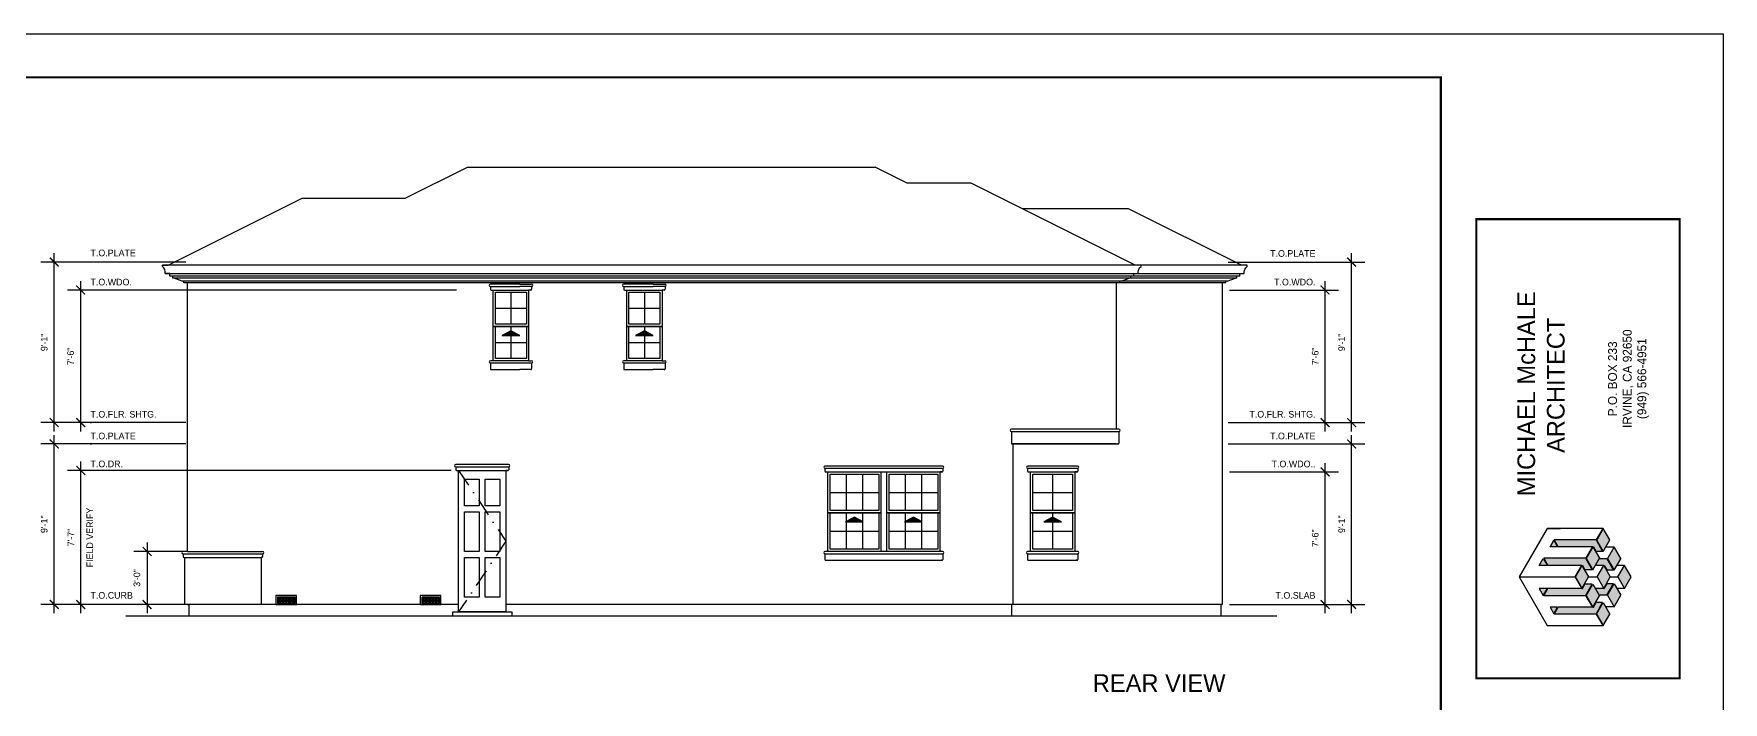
# Model space of a CAD drawing. Extents: x -1728 to 0, y -1152 to 0.
# Drawn here: x -1146 to 0, y -454 to 0 of the extents above; entities that cross this region are included whole.
import ezdxf
from ezdxf.enums import TextEntityAlignment as Align

# ---------------------------------------------------------------- set-up
doc = ezdxf.new("R2010")
doc.units = 0
doc.header["$LTSCALE"] = 48
doc.header["$MEASUREMENT"] = 0
doc.header["$PDMODE"] = 3
doc.header["$PDSIZE"] = -2
doc.linetypes.add('DASHDOT2', pattern=[0.5, 0.25, -0.125, 0, -0.125])
doc.layers.get('0').update_dxf_attribs({"linetype": 'CONTINUOUS'})
doc.layers.get('DEFPOINTS').update_dxf_attribs({"linetype": 'CONTINUOUS'})
for name, color, linetype in [('1EL-7', 7, 'CONTINUOUS'), ('A-DIMS', 3, 'CONTINUOUS'), ('A-ELEV-DR', 161, 'CONTINUOUS'), ('A-EXT ELEV', 7, 'CONTINUOUS'), ('A-EXT ELEV DR-WDO', 240, 'CONTINUOUS'), ('A-EXT ELEV TRIM', 42, 'CONTINUOUS'), ('A-SECT', 7, 'CONTINUOUS'), ('A-SYMTEXT', 2, 'CONTINUOUS'), ('A-TEXT', 3, 'CONTINUOUS'), ('EL-BASE', 1, 'CONTINUOUS'), ('TB-text', 3, 'CONTINUOUS'), ('TXT', 7, 'CONTINUOUS')]:
    doc.layers.add(name, color=color, linetype=linetype)
doc.layers.add('24X36TB', color=7, linetype='CONTINUOUS', lineweight=30)
doc.styles.get("Standard").update_dxf_attribs({"font": 'ERASMD.TTF', "height": 4.5})
doc.dimstyles.new('ARCHITECTURE', dxfattribs={"dimscale": 48, "dimtxt": 0.18, "dimasz": 0.125, "dimexe": 0.1875, "dimexo": 0.0625, "dimgap": 0.09375, "dimtad": 1, "dimdec": 4, "dimzin": 3, "dimdsep": 46, "dimlunit": 4, "dimtxsty": 'Standard', "dimblk1": 'ARCHTICK', "dimblk2": 'ARCHTICK', "dimsah": 1, "dimcen": 0.09375, "dimdle": 0.125, "dimclrd": 1, "dimclre": 1, "dimclrt": 3, "dimadec": 0, "dimazin": 0, "dimtfac": 1, "dimtdec": 4, "dimtofl": 0, "dimtmove": 2, "dimatfit": 3, "dimldrblk": 'ARCHTICK', "dimfxl": 1, "dimfrac": 2, "dimtolj": 1, "dimtzin": 0, "dimarcsym": 0})

# ---------------------------------------------------------------- blocks, each defined once
blk = doc.blocks.new('A$C2A811E11')
at = {"layer": 'TB-text'}
h = blk.add_hatch(color=256, dxfattribs=at)
h.paths.add_polyline_path([(-55.9, -198.9), (-56.4, -199.7), (-51.9, -207.5), (-47.4, -199.7), (-51.9, -191.9)])
h.paths.add_polyline_path([(-61.2, -208.2), (-61.4, -208.4), (-63.4, -211.8), (-63.5, -212.1), (-59, -219.9), (-54.5, -212.1), (-59, -204.3)])
h.paths.add_polyline_path([(-66.4, -217), (-70.9, -224.8), (-66.4, -232.6), (-61.9, -224.8)])
h.paths.add_polyline_path([(-59, -229.8), (-63.5, -237.6), (-59, -245.4), (-54.5, -237.6)])
h.paths.add_polyline_path([(-56.4, -250), (-51.9, -257.7), (-47.4, -250), (-51.9, -242.2)])
h.paths.add_polyline_path([(-49, -237.2), (-44.5, -245), (-40, -237.2), (-44.5, -229.4)])
h.paths.add_polyline_path([(-41.9, -224.8), (-37.4, -232.6), (-32.9, -224.8), (-37.4, -217)])
h.paths.add_polyline_path([(-49, -212.5), (-44.5, -220.3), (-40, -212.5), (-44.5, -204.7)])
h.paths.add_polyline_path([(-49.3, -229.4), (-51.2, -232.6), (-51.6, -232.6), (-57.4, -232.6), (-54.7, -237.2), (-49.4, -237.2), (-44.9, -229.4)])
h.paths.add_polyline_path([(-49.4, -212.5), (-54.7, -212.5), (-57.4, -217), (-51.6, -217), (-51.2, -217), (-49.3, -220.3), (-44.9, -220.3)])
h.paths.add_polyline_path([(-85.2, -199.7), (-82.5, -204.3), (-59, -204.3), (-58.6, -204.3), (-56.7, -207.5), (-52.3, -207.5), (-56.8, -199.7)])
h.paths.add_polyline_path([(-88, -204.3), (-82.9, -204.3), (-85.5, -199.9)])
h.paths.add_polyline_path([(-92.3, -212.1), (-89.4, -217), (-66.4, -217), (-66, -217), (-64.3, -219.9), (-59.4, -219.9), (-63.9, -212.1)])
h.paths.add_polyline_path([(-92.6, -212.2), (-95.4, -217), (-89.8, -217)])
h.paths.add_polyline_path([(-89.4, -232.6), (-92.3, -237.6), (-63.9, -237.6), (-59.4, -229.8), (-64.3, -229.8), (-66, -232.6), (-66.4, -232.6)])
h.paths.add_polyline_path([(-95.4, -232.6), (-92.6, -237.4), (-89.8, -232.6)])
h.paths.add_polyline_path([(-82.5, -245.4), (-85.2, -250), (-56.8, -250), (-52.3, -242.2), (-56.7, -242.2), (-58.6, -245.4), (-59, -245.4)])
h.paths.add_polyline_path([(-88, -245.4), (-85.5, -249.8), (-82.9, -245.4)])
blk.add_hatch(color=256, dxfattribs=at).paths.add_polyline_path([(-56.1, -224.8), (-51.6, -232.6), (-47.1, -224.8), (-51.6, -217)])
for p, q in [((-89.9, -191.9), (-108.9, -224.8)), ((-51.9, -191.9), (-89.9, -191.9)), ((-89.9, -191.9), (-80.9, -191.9)), ((-89.9, -191.9), (-80.9, -191.9)), ((-51.9, -191.9), (-56.4, -199.7)), ((-51.9, -191.9), (-56.4, -199.7)), ((-51.9, -191.9), (-56.4, -199.7)), ((-51.9, -191.9), (-56.4, -199.7)), ((-51.9, -191.9), (-56.4, -199.7)), ((-51.9, -191.9), (-56.4, -199.7)), ((-56.4, -199.7), (-51.9, -191.9)), ((-56.4, -199.7), (-51.9, -191.9)), ((-51.9, -191.9), (-56.4, -199.7)), ((-51.9, -191.9), (-56.4, -199.7)), ((-51.9, -191.9), (-56.4, -199.7)), ((-51.9, -191.9), (-56.4, -199.7)), ((-51.9, -191.9), (-55.9, -198.9)), ((-51.9, -191.9), (-55.9, -198.9)), ((-51.9, -191.9), (-55.9, -198.9)), ((-51.9, -191.9), (-55.9, -198.9)), ((-51.9, -191.9), (-55.9, -198.9)), ((-51.9, -191.9), (-55.9, -198.9)), ((-47.4, -199.7), (-51.9, -191.9)), ((-47.4, -199.7), (-51.9, -191.9)), ((-85.5, -199.9), (-88, -204.3)), ((-88, -204.3), (-85.5, -199.9)), ((-82.9, -204.3), (-88, -204.3)), ((-82.9, -204.3), (-88, -204.3)), ((-85.5, -199.9), (-82.9, -204.3)), ((-85.5, -199.9), (-85.5, -199.9)), ((-56.8, -199.7), (-85.2, -199.7)), ((-56.8, -199.7), (-85.2, -199.7)), ((-85.2, -199.7), (-82.5, -204.3)), ((-59, -204.3), (-82.5, -204.3)), ((-59, -204.3), (-82.5, -204.3)), ((-63.5, -212.1), (-59, -204.3)), ((-59, -204.3), (-63.5, -212.1)), ((-59, -204.3), (-63.5, -212.1)), ((-59, -204.3), (-63.5, -212.1)), ((-59, -204.3), (-63.5, -212.1)), ((-59, -204.3), (-63.5, -212.1)), ((-59, -204.3), (-63.5, -212.1)), ((-63.5, -212.1), (-59, -204.3)), ((-62.4, -210.1), (-60.1, -206.2)), ((-62.4, -210.1), (-60.1, -206.2)), ((-62.4, -210.1), (-60.1, -206.2)), ((-62.4, -210.1), (-60.1, -206.2)), ((-61.4, -208.4), (-59.4, -204.9)), ((-61.4, -208.4), (-59.4, -204.9)), ((-61.4, -208.4), (-59.4, -204.9)), ((-61.4, -208.4), (-59.4, -204.9)), ((-61.4, -208.4), (-59.4, -204.9)), ((-61.4, -208.4), (-59.4, -204.9)), ((-61.2, -208.2), (-59, -204.3)), ((-61.2, -208.2), (-59, -204.3)), ((-61.2, -208.2), (-59, -204.3)), ((-61.2, -208.2), (-59, -204.3)), ((-59, -204.3), (-54.5, -212.1)), ((-59, -204.3), (-54.5, -212.1)), ((-59, -204.3), (-58.6, -204.3)), ((-58.6, -204.3), (-56.7, -207.5)), ((-56.8, -199.7), (-52.3, -207.5)), ((-56.4, -199.7), (-51.9, -207.5)), ((-56.4, -199.7), (-51.9, -207.5)), ((-51.9, -207.5), (-47.4, -199.7)), ((-51.9, -207.5), (-47.4, -199.7)), ((-44.5, -204.7), (-50.2, -204.7)), ((-44.5, -204.7), (-50.2, -204.7)), ((-49, -212.5), (-44.5, -204.7)), ((-49, -212.5), (-44.5, -204.7)), ((-40, -212.5), (-44.5, -204.7)), ((-44.5, -204.7), (-40, -212.5)), ((-40, -212.5), (-44.5, -204.7)), ((-95.4, -217), (-92.6, -212.2)), ((-89.8, -217), (-95.4, -217)), ((-89.8, -217), (-95.4, -217)), ((-92.6, -212.2), (-89.8, -217)), ((-92.3, -212.1), (-89.4, -217)), ((-63.9, -212.1), (-92.3, -212.1)), ((-63.9, -212.1), (-92.3, -212.1)), ((-66.4, -217), (-89.4, -217)), ((-66.4, -217), (-89.4, -217)), ((-70.9, -224.8), (-66.4, -217)), ((-70.9, -224.8), (-66.4, -217)), ((-66.4, -217), (-70.9, -224.8)), ((-66.4, -217), (-70.9, -224.8)), ((-66.4, -217), (-70.9, -224.8)), ((-66.4, -217), (-70.9, -224.8)), ((-66.4, -217), (-70.9, -224.8)), ((-66.4, -217), (-70.9, -224.8)), ((-70.9, -224.8), (-66.4, -217)), ((-70.9, -224.8), (-66.4, -217)), ((-66.4, -217), (-61.9, -224.8)), ((-66.4, -217), (-61.9, -224.8)), ((-66.4, -217), (-66, -217)), ((-66, -217), (-64.3, -219.9)), ((-63.9, -212.1), (-59.4, -219.9)), ((-61.2, -208.2), (-63.5, -212.1)), ((-61.2, -208.2), (-63.5, -212.1)), ((-61.2, -208.2), (-63.5, -212.1)), ((-61.2, -208.2), (-63.5, -212.1)), ((-63.5, -212.1), (-59, -219.9)), ((-63.5, -212.1), (-59, -219.9)), ((-61.4, -208.4), (-63.4, -211.8)), ((-61.4, -208.4), (-63.4, -211.8)), ((-61.4, -208.4), (-63.4, -211.8)), ((-61.4, -208.4), (-63.4, -211.8)), ((-61.4, -208.4), (-63.4, -211.8)), ((-61.4, -208.4), (-63.4, -211.8)), ((-59, -219.9), (-54.5, -212.1)), ((-59, -219.9), (-54.5, -212.1)), ((-51.6, -217), (-57.4, -217)), ((-51.6, -217), (-57.4, -217)), ((-52.3, -207.5), (-56.7, -207.5)), ((-52.3, -207.5), (-56.7, -207.5)), ((-56.1, -224.8), (-51.6, -217)), ((-56.1, -224.8), (-51.6, -217)), ((-49.4, -212.5), (-54.7, -212.5)), ((-49.4, -212.5), (-54.7, -212.5)), ((-51.6, -217), (-47.1, -224.8)), ((-51.6, -217), (-47.1, -224.8)), ((-51.6, -217), (-51.2, -217)), ((-51.2, -217), (-49.3, -220.3)), ((-49.4, -212.5), (-44.9, -220.3)), ((-49, -212.5), (-44.5, -220.3)), ((-49, -212.5), (-44.5, -220.3)), ((-44.5, -220.3), (-40, -212.5)), ((-44.5, -220.3), (-40, -212.5)), ((-37.4, -217), (-42.6, -217)), ((-37.4, -217), (-42.6, -217)), ((-41.9, -224.8), (-37.4, -217)), ((-41.9, -224.8), (-37.4, -217)), ((-32.9, -224.8), (-37.4, -217)), ((-32.9, -224.8), (-37.4, -217)), ((-108.9, -224.8), (-70.9, -224.8)), ((-108.9, -224.8), (-70.9, -224.8)), ((-108.9, -224.8), (-70.9, -224.8)), ((-108.9, -224.8), (-70.9, -224.8)), ((-108.9, -224.8), (-70.9, -224.8)), ((-108.9, -224.8), (-70.9, -224.8)), ((-108.9, -224.8), (-70.9, -224.8)), ((-108.9, -224.8), (-70.9, -224.8)), ((-108.9, -224.8), (-89.9, -257.7)), ((-108.9, -224.8), (-99.9, -224.8)), ((-108.9, -224.8), (-99.9, -224.8)), ((-70.9, -224.8), (-66.9, -217.9)), ((-70.9, -224.8), (-66.9, -217.9)), ((-70.9, -224.8), (-66.9, -217.9)), ((-70.9, -224.8), (-66.9, -217.9)), ((-70.9, -224.8), (-66.9, -217.9)), ((-70.9, -224.8), (-66.9, -217.9)), ((-70.9, -224.8), (-66.9, -217.9)), ((-70.9, -224.8), (-66.9, -217.9)), ((-70.9, -224.8), (-66.9, -231.8)), ((-70.9, -224.8), (-66.4, -232.6)), ((-70.9, -224.8), (-66.9, -231.8)), ((-70.9, -224.8), (-66.9, -231.8)), ((-70.9, -224.8), (-66.4, -232.6)), ((-70.9, -224.8), (-66.9, -231.8)), ((-66.4, -232.6), (-70.9, -224.8)), ((-66.4, -232.6), (-70.9, -224.8)), ((-66.4, -232.6), (-61.9, -224.8)), ((-59.4, -219.9), (-64.3, -219.9)), ((-59.4, -219.9), (-64.3, -219.9)), ((-61.9, -224.8), (-56.1, -224.8)), ((-61.9, -224.8), (-56.1, -224.8)), ((-56.1, -224.8), (-51.6, -232.6)), ((-51.6, -232.6), (-47.1, -224.8)), ((-44.9, -220.3), (-49.3, -220.3)), ((-44.9, -220.3), (-49.3, -220.3)), ((-47.1, -224.8), (-41.9, -224.8)), ((-47.1, -224.8), (-41.9, -224.8)), ((-41.9, -224.8), (-37.4, -232.6)), ((-37.4, -232.6), (-32.9, -224.8)), ((-95.4, -232.6), (-92.6, -237.4)), ((-89.8, -232.6), (-95.4, -232.6)), ((-92.6, -237.4), (-89.8, -232.6)), ((-92.3, -237.6), (-89.4, -232.6)), ((-63.9, -237.6), (-92.3, -237.6)), ((-66.4, -232.6), (-89.4, -232.6)), ((-66.4, -232.6), (-66, -232.6)), ((-66, -232.6), (-64.3, -229.8)), ((-59.4, -229.8), (-64.3, -229.8)), ((-59.4, -229.8), (-64.3, -229.8)), ((-63.9, -237.6), (-59.4, -229.8)), ((-63.5, -237.6), (-59, -229.8)), ((-63.5, -237.6), (-59, -245.4)), ((-59, -245.4), (-63.5, -237.6)), ((-59, -245.4), (-63.5, -237.6)), ((-61.2, -241.5), (-63.5, -237.6)), ((-61.2, -241.5), (-63.5, -237.6)), ((-61.4, -241.3), (-63.4, -237.8)), ((-61.4, -241.3), (-63.4, -237.8)), ((-62.4, -239.6), (-60.1, -243.5)), ((-62.4, -239.6), (-60.1, -243.5)), ((-59, -229.8), (-54.5, -237.6)), ((-59, -245.4), (-54.5, -237.6)), ((-51.6, -232.6), (-57.4, -232.6)), ((-49.4, -237.2), (-54.7, -237.2)), ((-51.6, -232.6), (-51.2, -232.6)), ((-51.2, -232.6), (-49.3, -229.4)), ((-49.4, -237.2), (-44.9, -229.4)), ((-44.9, -229.4), (-49.3, -229.4)), ((-44.9, -229.4), (-49.3, -229.4)), ((-49, -237.2), (-44.5, -229.4)), ((-49, -237.2), (-44.5, -245)), ((-44.5, -229.4), (-40, -237.2)), ((-44.5, -245), (-40, -237.2)), ((-37.4, -232.6), (-42.6, -232.6)), ((-82.9, -245.4), (-88, -245.4)), ((-88, -245.4), (-85.5, -249.8)), ((-85.5, -249.8), (-82.9, -245.4)), ((-85.5, -249.8), (-85.5, -249.8)), ((-85.2, -250), (-82.5, -245.4)), ((-56.8, -250), (-85.2, -250)), ((-59, -245.4), (-82.5, -245.4)), ((-61.4, -241.3), (-59.4, -244.8)), ((-61.4, -241.3), (-59.4, -244.8)), ((-61.2, -241.5), (-59, -245.4)), ((-61.2, -241.5), (-59, -245.4)), ((-59, -245.4), (-58.6, -245.4)), ((-58.6, -245.4), (-56.7, -242.2)), ((-56.8, -250), (-52.3, -242.2)), ((-52.3, -242.2), (-56.7, -242.2)), ((-56.4, -250), (-51.9, -242.2)), ((-51.9, -257.7), (-56.4, -250)), ((-51.9, -257.7), (-56.4, -250)), ((-51.9, -257.7), (-56.4, -250)), ((-51.9, -257.7), (-56.4, -250)), ((-56.4, -250), (-51.9, -257.7)), ((-51.9, -257.7), (-55.9, -250.8)), ((-51.9, -257.7), (-55.9, -250.8)), ((-51.9, -242.2), (-47.4, -250)), ((-51.9, -257.7), (-47.4, -250)), ((-44.5, -245), (-50.2, -245)), ((-89.9, -257.7), (-51.9, -257.7)), ((-89.9, -257.7), (-80.9, -257.7))]:
    blk.add_line(p, q, dxfattribs=at)
for s, p in [('MICHAEL McHALE ', (-98.1, -170)), ('ARCHITECT', (-78.1, -140.6))]:
    blk.add_text(s, height=12, rotation=90, dxfattribs=at).set_placement(p)
for s, p in [('IRVINE, CA 92650', (-32.6, -90.2)), ('P.O. BOX 233', (-42.6, -90.3)), ('(949) 566-4951', (-22.7, -90.2))]:
    blk.add_text(s, height=6, rotation=90, dxfattribs=at).set_placement(p, align=Align.CENTER)
blk = doc.blocks.new('A$C06A91398')
at = {"layer": '24X36TB'}
blk.add_lwpolyline([(-1115.9, 1085.1), (612.1, 1085.1), (612.1, -66.9), (-1115.9, -66.9)], close=True, dxfattribs=at)
at = {"layer": '24X36TB', "const_width": 1.5}
for points in [[(420.6, -37.4), (420.6, 1055.6), (-1055.9, 1055.6), (-1055.9, -37.4)], [(444.6, 647.5), (444.6, 959.3), (582.6, 959.3), (582.6, 647.5)]]:
    blk.add_lwpolyline(points, close=True, dxfattribs=at)
blk = doc.blocks.new('A$C40F502B1')
at = {"layer": 'TXT'}
for p, q in [((0, 6), (-14, 6)), ((-14, 6), (-14, 0)), ((-14, 0), (0, 0)), ((-13, 5), (-13, 1)), ((-1, 5), (-13, 5)), ((-1, 4), (-13, 4)), ((-1, 3), (-13, 3)), ((-1, 2), (-13, 2)), ((-13, 1), (-1, 1)), ((-12, 5), (-12, 1)), ((-11, 5), (-11, 1)), ((-10, 5), (-10, 1)), ((-9, 5), (-9, 1)), ((-8, 5), (-8, 1)), ((-7, 5), (-7, 1)), ((-6, 5), (-6, 1)), ((-5, 5), (-5, 1)), ((-4, 5), (-4, 1)), ((-3, 5), (-3, 1)), ((-2, 5), (-2, 1)), ((-1, 1), (-1, 5)), ((0, 0), (0, 6))]:
    blk.add_line(p, q, dxfattribs=at)
blk = doc.blocks.new('A$C31BB2E8A')
at = {"layer": 'A-EXT ELEV DR-WDO'}
for points in [[(-32, 96), (0, 96), (0, 0), (-32, 0)], [(-28, 90), (-18, 90), (-18, 72), (-28, 72)], [(-14, 90), (-4, 90), (-4, 72), (-14, 72)], [(-28, 68), (-18, 68), (-18, 41), (-28, 41)], [(-14, 68), (-4, 68), (-4, 41), (-14, 41)], [(-28, 37), (-18, 37), (-18, 10), (-28, 10)], [(-14, 37), (-4, 37), (-4, 10), (-14, 10)]]:
    blk.add_lwpolyline(points, close=True, dxfattribs=at)
blk = doc.blocks.new('_ARCHTICK')
at = {"color": 0, "linetype": 'ByBlock', "const_width": 0.15}
blk.add_lwpolyline([(-0.5, -0.5), (0.5, 0.5)], dxfattribs=at)
blk = doc.blocks.new('*D13')
at = {"layer": 'A-DIMS', "color": 1, "lineweight": -2, "transparency": 16777216}
for p, q in [((-1044.9, -351.5), (-1078.3, -351.5)), ((-1069.3, -345.5), (-1069.3, -393.5)), ((-1046.9, -387.5), (-1078.3, -387.5))]:
    blk.add_line(p, q, dxfattribs=at)
at = {"layer": 'DEFPOINTS', "color": 0, "transparency": 16777216}
for p in [(-1041.9, -351.5), (-1069.3, -387.5), (-1043.9, -387.5)]:
    blk.add_point(p, dxfattribs=at)
at = {"layer": 'A-DIMS', "color": 1, "lineweight": -2, "transparency": 16777216, "xscale": 6, "yscale": 6, "zscale": 6}
for p, rotation in [((-1069.3, -351.5), 90), ((-1069.3, -387.5), 270)]:
    blk.add_blockref('_ARCHTICK', p, dxfattribs=dict(at, rotation=rotation))
at = {"layer": 'A-DIMS', "color": 3, "transparency": 16777216, "insert": (-1076.2, -369.5), "char_height": 4.5, "attachment_point": 5, "rotation": 90}
blk.add_mtext('\\A1;3\'-0"', dxfattribs=at)
blk = doc.blocks.new('*D46')
at = {"layer": 'A-DIMS', "color": 1, "lineweight": -2}
for p, q in [((-252.1, -393.5), (-252.1, -272.5)), ((-335.8, -278.5), (-243.1, -278.5)), ((-334.9, -387.5), (-243.1, -387.5))]:
    blk.add_line(p, q, dxfattribs=at)
at = {"layer": 'DEFPOINTS', "color": 0}
for p in [(-338.8, -278.5), (-252.1, -278.5), (-337.9, -387.5)]:
    blk.add_point(p, dxfattribs=at)
at = {"layer": 'A-DIMS', "color": 1, "lineweight": -2, "xscale": 6, "yscale": 6, "zscale": 6}
for p, rotation in [((-252.1, -278.5), 90), ((-252.1, -387.5), 270)]:
    blk.add_blockref('_ARCHTICK', p, dxfattribs=dict(at, rotation=rotation))
at = {"layer": 'A-DIMS', "color": 3, "insert": (-258.8, -333), "char_height": 4.5, "attachment_point": 5, "rotation": 90}
blk.add_mtext('\\A1;9\'-1"', dxfattribs=at)
blk = doc.blocks.new('*D47')
at = {"layer": 'A-DIMS', "color": 1, "lineweight": -2}
for p, q in [((-252.1, -270), (-252.1, -149)), ((-335.8, -155), (-243.1, -155)), ((-335.8, -264), (-243.1, -264))]:
    blk.add_line(p, q, dxfattribs=at)
at = {"layer": 'DEFPOINTS', "color": 0}
for p in [(-338.8, -155), (-252.1, -155), (-338.8, -264)]:
    blk.add_point(p, dxfattribs=at)
at = {"layer": 'A-DIMS', "color": 1, "lineweight": -2, "xscale": 6, "yscale": 6, "zscale": 6}
for p, rotation in [((-252.1, -155), 90), ((-252.1, -264), 270)]:
    blk.add_blockref('_ARCHTICK', p, dxfattribs=dict(at, rotation=rotation))
at = {"layer": 'A-DIMS', "color": 3, "insert": (-258.8, -209.5), "char_height": 4.5, "attachment_point": 5, "rotation": 90}
blk.add_mtext('\\A1;9\'-1"', dxfattribs=at)
blk = doc.blocks.new('*D48')
at = {"layer": 'A-DIMS', "color": 1, "lineweight": -2}
for p, q in [((-334.9, -297.5), (-261.1, -297.5)), ((-270.1, -393.5), (-270.1, -291.5)), ((-334.9, -387.5), (-261.1, -387.5))]:
    blk.add_line(p, q, dxfattribs=at)
at = {"layer": 'DEFPOINTS', "color": 0}
for p in [(-337.9, -297.5), (-270.1, -297.5), (-337.9, -387.5)]:
    blk.add_point(p, dxfattribs=at)
at = {"layer": 'A-DIMS', "color": 1, "lineweight": -2, "xscale": 6, "yscale": 6, "zscale": 6}
for p, rotation in [((-270.1, -297.5), 90), ((-270.1, -387.5), 270)]:
    blk.add_blockref('_ARCHTICK', p, dxfattribs=dict(at, rotation=rotation))
at = {"layer": 'A-DIMS', "color": 3, "insert": (-276.8, -342.5), "char_height": 4.5, "attachment_point": 5, "rotation": 90}
blk.add_mtext('\\A1;7\'-6"', dxfattribs=at)
blk = doc.blocks.new('*D49')
at = {"layer": 'A-DIMS', "color": 1, "lineweight": -2}
for p, q in [((-270.1, -270), (-270.1, -168)), ((-334.9, -174), (-261.1, -174)), ((-334.9, -264), (-261.1, -264))]:
    blk.add_line(p, q, dxfattribs=at)
at = {"layer": 'DEFPOINTS', "color": 0}
for p in [(-337.9, -174), (-270.1, -174), (-337.9, -264)]:
    blk.add_point(p, dxfattribs=at)
at = {"layer": 'A-DIMS', "color": 1, "lineweight": -2, "xscale": 6, "yscale": 6, "zscale": 6}
for p, rotation in [((-270.1, -174), 90), ((-270.1, -264), 270)]:
    blk.add_blockref('_ARCHTICK', p, dxfattribs=dict(at, rotation=rotation))
at = {"layer": 'A-DIMS', "color": 3, "insert": (-276.8, -219), "char_height": 4.5, "attachment_point": 5, "rotation": 90}
blk.add_mtext('\\A1;7\'-6"', dxfattribs=at)
blk = doc.blocks.new('*D61')
at = {"layer": 'A-DIMS', "color": 1, "lineweight": -2}
for p, q in [((-1132.3, -393.5), (-1132.3, -272.5)), ((-1042.9, -278.5), (-1141.3, -278.5)), ((-1042.9, -387.5), (-1141.3, -387.5))]:
    blk.add_line(p, q, dxfattribs=at)
at = {"layer": 'DEFPOINTS', "color": 0}
for p in [(-1132.3, -278.5), (-1039.9, -278.5), (-1039.9, -387.5)]:
    blk.add_point(p, dxfattribs=at)
at = {"layer": 'A-DIMS', "color": 1, "lineweight": -2, "xscale": 6, "yscale": 6, "zscale": 6}
for p, rotation in [((-1132.3, -278.5), 90), ((-1132.3, -387.5), 270)]:
    blk.add_blockref('_ARCHTICK', p, dxfattribs=dict(at, rotation=rotation))
at = {"layer": 'A-DIMS', "color": 3, "insert": (-1139.1, -333), "char_height": 4.5, "attachment_point": 5, "rotation": 90}
blk.add_mtext('\\A1;9\'-1"', dxfattribs=at)
blk = doc.blocks.new('*D62')
at = {"layer": 'A-DIMS', "color": 1, "lineweight": -2}
for p, q in [((-1132.3, -270), (-1132.3, -149)), ((-1042.9, -155), (-1141.3, -155)), ((-1042.9, -264), (-1141.3, -264))]:
    blk.add_line(p, q, dxfattribs=at)
at = {"layer": 'DEFPOINTS', "color": 0}
for p in [(-1132.3, -155), (-1039.9, -155), (-1039.9, -264)]:
    blk.add_point(p, dxfattribs=at)
at = {"layer": 'A-DIMS', "color": 1, "lineweight": -2, "xscale": 6, "yscale": 6, "zscale": 6}
for p, rotation in [((-1132.3, -155), 90), ((-1132.3, -264), 270)]:
    blk.add_blockref('_ARCHTICK', p, dxfattribs=dict(at, rotation=rotation))
at = {"layer": 'A-DIMS', "color": 3, "insert": (-1139.1, -209.5), "char_height": 4.5, "attachment_point": 5, "rotation": 90}
blk.add_mtext('\\A1;9\'-1"', dxfattribs=at)
blk = doc.blocks.new('*D63')
at = {"layer": 'A-DIMS', "color": 1, "lineweight": -2}
for p, q in [((-862.9, -296.5), (-1123.3, -296.5)), ((-1114.3, -393.5), (-1114.3, -290.5)), ((-1042.9, -387.5), (-1123.3, -387.5))]:
    blk.add_line(p, q, dxfattribs=at)
at = {"layer": 'DEFPOINTS', "color": 0}
for p in [(-1114.3, -296.5), (-859.9, -296.5), (-1039.9, -387.5)]:
    blk.add_point(p, dxfattribs=at)
at = {"layer": 'A-DIMS', "color": 1, "lineweight": -2, "xscale": 6, "yscale": 6, "zscale": 6}
for p, rotation in [((-1114.3, -296.5), 90), ((-1114.3, -387.5), 270)]:
    blk.add_blockref('_ARCHTICK', p, dxfattribs=dict(at, rotation=rotation))
at = {"layer": 'A-DIMS', "color": 3, "insert": (-1121, -342), "char_height": 4.5, "attachment_point": 5, "rotation": 90}
blk.add_mtext('\\A1;7\'-7"', dxfattribs=at)
blk = doc.blocks.new('*D64')
at = {"layer": 'A-DIMS', "color": 1, "lineweight": -2}
for p, q in [((-1114.3, -270), (-1114.3, -168)), ((-859.4, -174), (-1123.3, -174)), ((-1042.9, -264), (-1123.3, -264))]:
    blk.add_line(p, q, dxfattribs=at)
at = {"layer": 'DEFPOINTS', "color": 0}
for p in [(-1114.3, -174), (-856.4, -174), (-1039.9, -264)]:
    blk.add_point(p, dxfattribs=at)
at = {"layer": 'A-DIMS', "color": 1, "lineweight": -2, "xscale": 6, "yscale": 6, "zscale": 6}
for p, rotation in [((-1114.3, -174), 90), ((-1114.3, -264), 270)]:
    blk.add_blockref('_ARCHTICK', p, dxfattribs=dict(at, rotation=rotation))
at = {"layer": 'A-DIMS', "color": 3, "insert": (-1121.1, -219), "char_height": 4.5, "attachment_point": 5, "rotation": 90}
blk.add_mtext('\\A1;7\'-6"', dxfattribs=at)

msp = doc.modelspace()

# ---------------------------------------------------------------- hatches: boundary and pattern name
at = {"layer": 'A-SYMTEXT'}
for points in [[(-816.42126, -204.97691), (-822.42126, -201.6576), (-828.42126, -204.97691)], [(-725.92126, -204.97691), (-731.92126, -201.6576), (-737.92126, -204.97691)], [(-583.42812, -331.47691), (-589.42812, -328.1576), (-595.42812, -331.47691)], [(-543.42812, -331.47691), (-549.42812, -328.1576), (-555.42812, -331.47691)], [(-448.92812, -331.47691), (-454.92812, -328.1576), (-460.92812, -331.47691)]]:
    msp.add_hatch(color=256, dxfattribs=at).paths.add_polyline_path(points)

# ---------------------------------------------------------------- linework, layer by layer
at = {"layer": '1EL-7'}
for p, q in [((-1041.92126, -351.5), (-1044.92126, -351.5)), ((-1044.92126, -353), (-1044.92126, -355)), ((-993.92126, -351.5), (-990.92126, -351.5)), ((-990.92126, -353), (-990.92126, -355)), ((-1044.42126, -355.5), (-1043.92126, -355.5)), ((-1043.92126, -355.5), (-1043.92126, -387.5)), ((-1043.92126, -355.5), (-1043.92126, -387.5)), ((-991.92126, -355.5), (-991.92126, -387.5)), ((-991.42126, -355.5), (-991.92126, -355.5)), ((-991.92126, -355.5), (-991.92126, -387.5))]:
    msp.add_line(p, q, dxfattribs=at)
for points in [[(-1053.92126, -162.7588), (-1056.92126, -162.7588, 0.2568777684), (-1058.87783, -157.9893), (-1058.875, -157.02786), (-1054.92126, -157.02786)], [(-399.92126, -162.7588), (-396.92126, -162.7588, -0.2568777684), (-394.9647, -157.9893), (-394.96752, -157.02786), (-398.92126, -157.02786)], [(-327.92126, -162.7588), (-324.92126, -162.7588, -0.2568777684), (-322.9647, -157.9893), (-322.96752, -157.02786), (-326.92126, -157.02786)]]:
    msp.add_lwpolyline(points, format="xyb", dxfattribs=at)
for centre, radius, start, end in [((-1044.92126, -352.25), 0.75, 90, 270), ((-1044.42126, -355), 0.5, 180, 270), ((-991.42126, -355), 0.5, 270, 0), ((-990.92126, -352.25), 0.75, 270, 90)]:
    msp.add_arc(centre, radius, start, end, dxfattribs=at)
at = {"layer": 'A-ELEV-DR', "linetype": 'DASHDOT2'}
msp.add_lwpolyline([(-857.92126, -296.5), (-825.92126, -344.5), (-857.92126, -392.5)], dxfattribs=at)
at = {"layer": 'A-EXT ELEV'}
for p, q in [((-894.17126, -111.65286), (-851.92126, -90.52786)), ((-851.92126, -90.52786), (-575.42126, -90.52786)), ((-553.67126, -101.40286), (-575.42126, -90.52786)), ((-510.17126, -101.40286), (-553.67126, -101.40286)), ((-398.92126, -157.02786), (-510.17126, -101.40286)), ((-1054.92126, -157.02786), (-964.17126, -111.65286)), ((-964.17126, -111.65286), (-894.17126, -111.65286)), ((-403.42126, -118.77786), (-475.42126, -118.77786)), ((-326.92126, -157.02786), (-403.42126, -118.77786)), ((-964.30838, -157.02786), (-1058.875, -157.02786)), ((-326.92126, -157.02786), (-1058.875, -157.02786)), ((-1056.92126, -162.7588), (-964.30838, -162.7588)), ((-1053.92126, -162.7588), (-327.92126, -162.7588)), ((-1053.92126, -164.52786), (-1053.92126, -162.7588)), ((-964.30838, -164.52786), (-1053.92126, -164.52786)), ((-327.92126, -164.52786), (-1053.92126, -164.52786)), ((-1051.92126, -166.02786), (-1051.92126, -164.52786)), ((-329.92126, -166.02786), (-1051.92126, -166.02786)), ((-336.42126, -168.02786), (-1045.42126, -168.02786)), ((-337.42126, -169.02786), (-1044.42126, -169.02786)), ((-1041.92126, -351.5), (-1041.92126, -169.02786)), ((-411.92126, -169.02786), (-411.92126, -268.5)), ((-401.92126, -166.02786), (-401.92126, -164.52786)), ((-399.92126, -164.52786), (-399.92126, -162.7588)), ((-339.92126, -169.02786), (-339.92126, -387.5)), ((-329.92126, -166.02786), (-329.92126, -164.52786)), ((-327.92126, -164.52786), (-327.92126, -162.7588)), ((-411.92126, -278.5), (-481.92812, -278.5)), ((-481.92812, -278.5), (-481.92812, -387.5)), ((-1019.92126, -387.5), (-1043.92126, -387.5)), ((-857.92126, -387.5), (-1041.92126, -387.5)), ((-1041.92126, -387.5), (-1040.92126, -387.5)), ((-1041.92126, -387.5), (-1040.92126, -387.5)), ((-1040.92126, -387.5), (-1040.92126, -395.5)), ((-993.92126, -387.5), (-994.92126, -387.5)), ((-993.92126, -387.5), (-994.92126, -387.5)), ((-339.92126, -387.5), (-825.92126, -387.5)), ((-481.92812, -387.5), (-482.92812, -387.5)), ((-482.92812, -387.5), (-482.92812, -395.5)), ((-339.92126, -387.5), (-340.92126, -387.5)), ((-340.92126, -387.5), (-340.92126, -395.5)), ((-302.87872, -395.5), (-1083.65358, -395.5))]:
    msp.add_line(p, q, dxfattribs=at)
at = {"layer": 'A-EXT ELEV', "linetype": 'DASHDOT2'}
for p, q in [((-1089.45806, -264), (-1125.5651, -264)), ((-1089.45806, -278.5), (-1125.5651, -278.5))]:
    msp.add_line(p, q, dxfattribs=at)
at = {"layer": 'A-EXT ELEV'}
msp.add_lwpolyline([(-861.92126, -395.5), (-861.92126, -392.5), (-821.92126, -392.5), (-821.92126, -395.5)], dxfattribs=at)
at = {"layer": 'A-EXT ELEV DR-WDO'}
for p, q in [((-822.42126, -175.5), (-822.42126, -197.25)), ((-731.92126, -175.5), (-731.92126, -197.25)), ((-832.92126, -186.375), (-811.92126, -186.375)), ((-742.42126, -186.375), (-721.42126, -186.375)), ((-810.42126, -198.75), (-834.42126, -198.75)), ((-822.42126, -198.75), (-822.42126, -220.5)), ((-719.92126, -198.75), (-743.92126, -198.75)), ((-731.92126, -198.75), (-731.92126, -220.5)), ((-832.92126, -209.625), (-811.92126, -209.625)), ((-742.42126, -209.625), (-721.42126, -209.625)), ((-594.92812, -299), (-594.92812, -323.75)), ((-583.92812, -299), (-583.92812, -323.75)), ((-554.92812, -299), (-554.92812, -323.75)), ((-543.92812, -299), (-543.92812, -323.75)), ((-454.92812, -299), (-454.92812, -323.75)), ((-605.92812, -311.375), (-572.92812, -311.375)), ((-565.92812, -311.375), (-532.92812, -311.375)), ((-468.42812, -311.375), (-441.42812, -311.375)), ((-571.42812, -325.25), (-607.42812, -325.25)), ((-594.92812, -325.25), (-594.92812, -350)), ((-583.92812, -325.25), (-583.92812, -350)), ((-531.42812, -325.25), (-567.42812, -325.25)), ((-554.92812, -325.25), (-554.92812, -350)), ((-543.92812, -325.25), (-543.92812, -350)), ((-439.92812, -325.25), (-469.92812, -325.25)), ((-454.92812, -325.25), (-454.92812, -350)), ((-605.92812, -337.625), (-572.92812, -337.625)), ((-565.92812, -337.625), (-532.92812, -337.625)), ((-468.42812, -337.625), (-441.42812, -337.625))]:
    msp.add_line(p, q, dxfattribs=at)
for points in [[(-834.42126, -174), (-810.42126, -174), (-810.42126, -198.75), (-834.42126, -198.75)], [(-834.42126, -174), (-810.42126, -174), (-810.42126, -222), (-834.42126, -222)], [(-832.92126, -175.5), (-811.92126, -175.5), (-811.92126, -197.25), (-832.92126, -197.25)], [(-743.92126, -174), (-719.92126, -174), (-719.92126, -198.75), (-743.92126, -198.75)], [(-743.92126, -174), (-719.92126, -174), (-719.92126, -222), (-743.92126, -222)], [(-742.42126, -175.5), (-721.42126, -175.5), (-721.42126, -197.25), (-742.42126, -197.25)], [(-834.42126, -198.75), (-810.42126, -198.75), (-810.42126, -222), (-834.42126, -222)], [(-832.92126, -198.75), (-811.92126, -198.75), (-811.92126, -220.5), (-832.92126, -220.5)], [(-743.92126, -198.75), (-719.92126, -198.75), (-719.92126, -222), (-743.92126, -222)], [(-742.42126, -198.75), (-721.42126, -198.75), (-721.42126, -220.5), (-742.42126, -220.5)], [(-607.42812, -297.5), (-571.42812, -297.5), (-571.42812, -325.25), (-607.42812, -325.25)], [(-607.42812, -297.5), (-571.42812, -297.5), (-571.42812, -351.5), (-607.42812, -351.5)], [(-567.42812, -297.5), (-531.42812, -297.5), (-531.42812, -325.25), (-567.42812, -325.25)], [(-567.42812, -297.5), (-531.42812, -297.5), (-531.42812, -351.5), (-567.42812, -351.5)], [(-469.92812, -297.5), (-439.92812, -297.5), (-439.92812, -325.25), (-469.92812, -325.25)], [(-469.92812, -297.5), (-439.92812, -297.5), (-439.92812, -351.5), (-469.92812, -351.5)], [(-605.92812, -299), (-572.92812, -299), (-572.92812, -323.75), (-605.92812, -323.75)], [(-565.92812, -299), (-532.92812, -299), (-532.92812, -323.75), (-565.92812, -323.75)], [(-468.42812, -299), (-441.42812, -299), (-441.42812, -323.75), (-468.42812, -323.75)], [(-607.42812, -325.25), (-571.42812, -325.25), (-571.42812, -351.5), (-607.42812, -351.5)], [(-605.92812, -325.25), (-572.92812, -325.25), (-572.92812, -350), (-605.92812, -350)], [(-567.42812, -325.25), (-531.42812, -325.25), (-531.42812, -351.5), (-567.42812, -351.5)], [(-565.92812, -325.25), (-532.92812, -325.25), (-532.92812, -350), (-565.92812, -350)], [(-469.92812, -325.25), (-439.92812, -325.25), (-439.92812, -351.5), (-469.92812, -351.5)], [(-468.42812, -325.25), (-441.42812, -325.25), (-441.42812, -350), (-468.42812, -350)]]:
    msp.add_lwpolyline(points, close=True, dxfattribs=at)
at = {"layer": 'A-EXT ELEV TRIM'}
for p, q in [((-816.42126, -170), (-836.42126, -170)), ((-836.42126, -171.5), (-836.42126, -173.5)), ((-836.42126, -171.5), (-816.42126, -171.5)), ((-816.42126, -170), (-808.42126, -170)), ((-808.42126, -171.5), (-816.42126, -171.5)), ((-808.42126, -171.5), (-808.42126, -173.5)), ((-725.92126, -170), (-745.92126, -170)), ((-745.92126, -171.5), (-745.92126, -173.5)), ((-745.92126, -171.5), (-725.92126, -171.5)), ((-725.92126, -170), (-717.92126, -170)), ((-717.92126, -171.5), (-725.92126, -171.5)), ((-717.92126, -171.5), (-717.92126, -173.5)), ((-835.92126, -174), (-835.42126, -174)), ((-835.42126, -174), (-834.42126, -174)), ((-834.42126, -174), (-810.42126, -174)), ((-808.92126, -174), (-810.42126, -174)), ((-745.42126, -174), (-744.92126, -174)), ((-744.92126, -174), (-743.92126, -174)), ((-743.92126, -174), (-719.92126, -174)), ((-718.42126, -174), (-719.92126, -174)), ((-810.42126, -222), (-836.42126, -222)), ((-836.42126, -223.5), (-836.42126, -227.5)), ((-836.42126, -223.5), (-808.42126, -223.5)), ((-835.92126, -228), (-835.42126, -228)), ((-835.42126, -228), (-816.42126, -228)), ((-809.42126, -228), (-816.42126, -228)), ((-810.42126, -222), (-808.42126, -222)), ((-808.92126, -228), (-809.42126, -228)), ((-808.42126, -223.5), (-808.42126, -227.5)), ((-719.92126, -222), (-745.92126, -222)), ((-745.92126, -223.5), (-745.92126, -227.5)), ((-745.92126, -223.5), (-717.92126, -223.5)), ((-745.42126, -228), (-744.92126, -228)), ((-744.92126, -228), (-725.92126, -228)), ((-718.92126, -228), (-725.92126, -228)), ((-719.92126, -222), (-717.92126, -222)), ((-718.42126, -228), (-718.92126, -228)), ((-717.92126, -223.5), (-717.92126, -227.5)), ((-409.92126, -268.5), (-482.92812, -268.5)), ((-482.92812, -270), (-482.92812, -278)), ((-482.92812, -270), (-409.92126, -270)), ((-409.92126, -270), (-409.92126, -278)), ((-482.42812, -278.5), (-481.92812, -278.5)), ((-481.92812, -278.5), (-410.42126, -278.5)), ((-410.42126, -278.5), (-410.92126, -278.5)), ((-823.92126, -292.5), (-859.92126, -292.5)), ((-859.92126, -294), (-859.92126, -296)), ((-859.92126, -294), (-823.92126, -294)), ((-859.42126, -296.5), (-858.92126, -296.5)), ((-858.92126, -296.5), (-857.92126, -296.5)), ((-857.92126, -296.5), (-824.42044, -296.5)), ((-824.92126, -296.5), (-825.92126, -296.5)), ((-824.42126, -296.5), (-824.92126, -296.5)), ((-823.92126, -294), (-823.92126, -296)), ((-529.42812, -293.5), (-609.42812, -293.5)), ((-609.42812, -295), (-609.42812, -297)), ((-609.42812, -295), (-529.42812, -295)), ((-608.92812, -297.5), (-608.42812, -297.5)), ((-608.42812, -297.5), (-607.42812, -297.5)), ((-607.42812, -297.5), (-529.92729, -297.5)), ((-530.42812, -297.5), (-531.42812, -297.5)), ((-529.92812, -297.5), (-530.42812, -297.5)), ((-529.42812, -295), (-529.42812, -297)), ((-437.92812, -293.5), (-471.92812, -293.5)), ((-471.92812, -295), (-471.92812, -297)), ((-471.92812, -295), (-437.92812, -295)), ((-471.42812, -297.5), (-470.92812, -297.5)), ((-470.92812, -297.5), (-469.92812, -297.5)), ((-469.92812, -297.5), (-438.42729, -297.5)), ((-438.92812, -297.5), (-439.92812, -297.5)), ((-438.42812, -297.5), (-438.92812, -297.5)), ((-437.92812, -295), (-437.92812, -297)), ((-529.42812, -351.5), (-609.42812, -351.5)), ((-609.42812, -353), (-609.42812, -357)), ((-609.42812, -353), (-529.42812, -353)), ((-529.42812, -353), (-529.42812, -357)), ((-437.92812, -351.5), (-471.92812, -351.5)), ((-471.92812, -353), (-471.92812, -357)), ((-471.92812, -353), (-437.92812, -353)), ((-437.92812, -353), (-437.92812, -357)), ((-608.92812, -357.5), (-608.42812, -357.5)), ((-608.42812, -357.5), (-529.92812, -357.5)), ((-529.92812, -357.5), (-530.42812, -357.5)), ((-471.42812, -357.5), (-470.92812, -357.5)), ((-470.92812, -357.5), (-438.42812, -357.5)), ((-438.42812, -357.5), (-438.92812, -357.5))]:
    msp.add_line(p, q, dxfattribs=at)
for centre, radius, start, end in [((-836.42126, -170.75), 0.75, 90, 270), ((-808.42126, -170.75), 0.75, 270, 90), ((-745.92126, -170.75), 0.75, 90, 270), ((-717.92126, -170.75), 0.75, 270, 90), ((-835.92126, -173.5), 0.5, 180, 270), ((-808.92126, -173.5), 0.5, 270, 0), ((-745.42126, -173.5), 0.5, 180, 270), ((-718.42126, -173.5), 0.5, 270, 0), ((-836.42126, -222.75), 0.75, 90, 270), ((-835.92126, -227.5), 0.5, 180, 270), ((-808.92126, -227.5), 0.5, 270, 0), ((-808.42126, -222.75), 0.75, 270, 90), ((-745.92126, -222.75), 0.75, 90, 270), ((-745.42126, -227.5), 0.5, 180, 270), ((-718.42126, -227.5), 0.5, 270, 0), ((-717.92126, -222.75), 0.75, 270, 90), ((-482.92812, -269.25), 0.75, 90, 270), ((-409.92126, -269.25), 0.75, 270, 90), ((-482.42812, -278), 0.5, 180, 270), ((-410.42126, -278), 0.5, 270, 0), ((-859.92126, -293.25), 0.75, 90, 270), ((-859.42126, -296), 0.5, 180, 270), ((-824.42126, -296), 0.5, 270, 0), ((-823.92126, -293.25), 0.75, 270, 90), ((-609.42812, -294.25), 0.75, 90, 270), ((-608.92812, -297), 0.5, 180, 270), ((-529.92812, -297), 0.5, 270, 0), ((-529.42812, -294.25), 0.75, 270, 90), ((-471.92812, -294.25), 0.75, 90, 270), ((-471.42812, -297), 0.5, 180, 270), ((-438.42812, -297), 0.5, 270, 0), ((-437.92812, -294.25), 0.75, 270, 90), ((-609.42812, -352.25), 0.75, 90, 270), ((-529.42812, -352.25), 0.75, 270, 90), ((-471.92812, -352.25), 0.75, 90, 270), ((-437.92812, -352.25), 0.75, 270, 90), ((-608.92812, -357), 0.5, 180, 270), ((-529.92812, -357), 0.5, 270, 0), ((-471.42812, -357), 0.5, 180, 270), ((-438.42812, -357), 0.5, 270, 0)]:
    msp.add_arc(centre, radius, start, end, dxfattribs=at)
at = {"layer": 'A-SECT'}
for p, q in [((-1045.42126, -168.02786), (-1050.92126, -166.02786)), ((-1044.42126, -169.02786), (-1044.42126, -168.02786)), ((-409.42126, -169.02786), (-409.42126, -168.02786)), ((-408.42126, -168.02786), (-402.92126, -166.02786)), ((-337.42126, -169.02786), (-337.42126, -168.02786)), ((-336.42126, -168.02786), (-330.92126, -166.02786))]:
    msp.add_line(p, q, dxfattribs=at)
at = {"layer": 'A-SYMTEXT', "color": 7}
msp.add_line((-828.42126, -204.97691), (-822.42126, -201.6576), dxfattribs=at)
at = {"layer": 'A-SYMTEXT'}
for points in [[(-822.42126, -201.6576), (-828.42126, -204.97691), (-816.42126, -204.97691)], [(-731.92126, -201.6576), (-737.92126, -204.97691), (-725.92126, -204.97691)], [(-589.42812, -328.1576), (-595.42812, -331.47691), (-583.42812, -331.47691)], [(-549.42812, -328.1576), (-555.42812, -331.47691), (-543.42812, -331.47691)], [(-454.92812, -328.1576), (-460.92812, -331.47691), (-448.92812, -331.47691)]]:
    msp.add_lwpolyline(points, close=True, dxfattribs=at)
at = {"layer": 'EL-BASE', "color": 1}
for p, q in [((-1044.92126, -353), (-990.92126, -353)), ((-1041.92126, -351.5), (-990.92126, -351.5)), ((-1043.92126, -355.5), (-991.42126, -355.5))]:
    msp.add_line(p, q, dxfattribs=at)

# ---------------------------------------------------------------- block references
at = {"color": 1}
msp.add_blockref('A$C2A811E11', (-29.5, -143.98737), dxfattribs=at)
at = {"layer": 'A-DIMS'}
msp.add_blockref('A$C06A91398', (-612.11644, -1085.14447), dxfattribs=at)
at = {"layer": 'A-EXT ELEV'}
for p in [(-967.92126, -387.5), (-869.92126, -387.5)]:
    msp.add_blockref('A$C40F502B1', p, dxfattribs=at)
at = {"layer": 'A-EXT ELEV DR-WDO'}
msp.add_blockref('A$C31BB2E8A', (-825.92126, -392.5), dxfattribs=at)

# ---------------------------------------------------------------- texts
at = {"layer": 'A-TEXT'}
for s, insert, char_height, width, attachment_point in [('T.O.PLATE', (-1107.69607, -146.57095), 4.5, 31.0252747, 1), ('T.O.PLATE', (-276.63016, -146.91599), 4.5, 31.0252747, 3), ('T.O.WDO.', (-1107.69607, -166.34026), 4.5, 31.0252747, 1), ('T.O.WDO.', (-276.63016, -166.34026), 4.5, 31.0252747, 3), ('T.O.FLR. SHTG.', (-1107.69607, -256.09026), 4.5, 44.2054945, 1), ('T.O.FLR. SHTG.', (-276.63016, -256.09026), 4.5, 44.2054945, 3), ('T.O.PLATE', (-1107.69607, -270.84026), 4.5, 31.0252747, 1), ('T.O.PLATE', (-276.63016, -270.84026), 4.5, 31.0252747, 3), ('T.O.DR.', (-1107.69607, -289.80656), 4.5, 31.0252747, 1), ('T.O.WDO..', (-276.63016, -289.84026), 4.5, 31.0252747, 3), ('T.O.CURB', (-1107.69607, -379.07358), 4.5, 27.2934066, 1), ('T.O.SLAB', (-276.63016, -379.07358), 4.5, 27.2934066, 3), ('REAR VIEW', (-337.66158, -434.86192), 12, 220.7703689, 3)]:
    msp.add_mtext(s, dxfattribs=dict(at, insert=insert, char_height=char_height, width=width, attachment_point=attachment_point))
at = {"layer": 'A-TEXT', "insert": (-1110.44249, -362.24145), "char_height": 4.5, "width": 49.0824347, "attachment_point": 1, "rotation": 90}
msp.add_mtext('FIELD VERIFY', dxfattribs=at)

# ---------------------------------------------------------------- dimensions: what is measured, and where the dimension line sits
at = {"layer": 'A-DIMS', "color": 1}
for base, p1, p2, picture, middle in [((-1132.27374, -155), (-1039.92126, -264), (-1039.92126, -155), '*D62', (-1139.06001, -209.5)), ((-252.05249, -155), (-338.79626, -264), (-338.79626, -155), '*D47', (-258.83876, -209.5)), ((-1114.27374, -174), (-1039.92126, -264), (-856.42126, -174), '*D64', (-1121.06001, -219)), ((-270.05249, -174), (-337.92126, -264), (-337.92126, -174), '*D49', (-276.83876, -219)), ((-1132.2737426353, -278.53125), (-1039.9212615889, -387.5), (-1039.9212615889, -278.53125), '*D61', (-1139.0600063715, -333.015625)), ((-252.052491652, -278.53125), (-337.9212615889, -387.5), (-338.7962615889, -278.53125), '*D46', (-258.8387553882, -333.015625)), ((-1114.27374, -296.5), (-1039.92126, -387.5), (-859.92126, -296.5), '*D63', (-1121.02374, -342)), ((-270.05249, -297.5), (-337.92126, -387.5), (-337.92126, -297.5), '*D48', (-276.83876, -342.5)), ((-1069.34148, -387.5), (-1041.92126, -351.5), (-1043.92126, -387.5), '*D13', (-1076.16401, -369.5))]:
    dim = msp.add_linear_dim(base=base, p1=p1, p2=p2, angle=90, dimstyle='ARCHITECTURE', dxfattribs=at)
    dim.commit()
    dim.dimension.update_dxf_attribs({"geometry": picture, "text_midpoint": middle})

doc.saveas('drawing.dxf')
